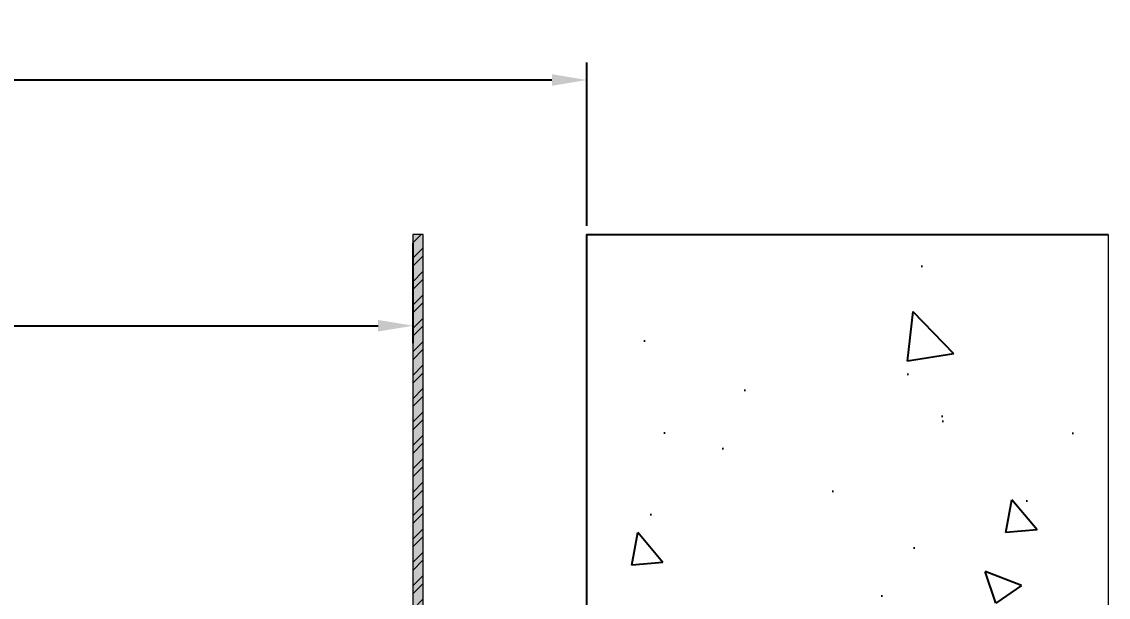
# Model space of a CAD drawing. Header units: millimetres. Extents: x -20000 to 230000, y -17405 to 24510.
# Drawn here: x 5437.5 to 5750, y -16304.6 to -16139 of the extents above; entities that cross this region are included whole.
import ezdxf

# ---------------------------------------------------------------- set-up
doc = ezdxf.new("R2010")
doc.units = ezdxf.units.MM
doc.header["$PDMODE"] = 35
doc.header["$PDSIZE"] = 0.5
doc.layers.get('0').update_dxf_attribs({"lineweight": 13})
doc.layers.get('Defpoints').update_dxf_attribs({"true_color": 0xc2a584})
doc.layers.add('0 - Invisible', color=43, linetype='Continuous', lineweight=0, plot=False)
for name, color, linetype, lineweight in [('1 - Aluminium', 150, 'Continuous', 13), ('1 - BETON', 251, 'Continuous', 25), ('1 - Cotation', 32, 'Continuous', 13)]:
    doc.layers.add(name, color=color, linetype=linetype, lineweight=lineweight)
doc.layers.add('1 - Cache', color=7, linetype='Continuous', lineweight=0, true_color=0xffffff)
doc.styles.add('Texte Poralu', font='tahomabd.ttf')
doc.dimstyles.new('30 - 1000', dxfattribs={"dimtxt": 10, "dimasz": 10, "dimexe": 5, "dimexo": 2.5, "dimgap": 5, "dimtad": 1, "dimdec": 1, "dimtxsty": 'Texte Poralu', "dimcen": 5, "dimazin": 0, "dimtfac": 1, "dimtdec": 1, "dimtmove": 0, "dimatfit": 3, "dimfxl": 1, "dimarcsym": 0})

# ---------------------------------------------------------------- blocks, each defined once
blk = doc.blocks.new('*U847')
at = {"layer": '1 - BETON'}
h = blk.add_hatch(dxfattribs=at)
h.set_pattern_fill('CONCRETE', color=256, scale=15, style=0, pattern_type=2)
h.set_pattern_definition([(49.99999999999999, (-50.00000000000003, -20.00000000000003), (107.589027390113, -9.412820247389266), [11.25, -123.75]), (355, (-50.00000000000003, -20.00000000000003), (-20.81270004195, 112.8288200550018), [9, -99]), (100.4514, (-41.03424800000003, -20.78440100000002), (86.77640725710323, 103.415931309143), [9.5610285, -105.1713168]), (46.18420000000002, (-50.00000000000003, 9.999999999999977), (160.0861572938467, -24.82785214935271), [16.87499999999996, -185.6249999999997]), (96.6356, (-36.65948825000003, 7.931003949999974), (140.1994058323055, 146.1176806350663), [14.3415432, -157.75695]), (351.1842, (-50.00000000000003, 9.999999999999977), (140.1992917700441, 146.1177901387987), [13.5, -148.5]), (21, (-35.00000000000003, 2.499999999999975), (89.53605781776925, -60.39283359980082), [11.25, -123.75]), (326.0000000000001, (-35.00000000000003, 2.499999999999975), (36.49729978823726, 108.772506757028), [9, -99]), (71.4514, (-27.53866505000002, -2.532740900000025), (126.0333942872235, 48.37957450649286), [9.5610285, -105.1713168]), (37.50000000000001, (-50.00000000000003, -20.00000000000003), (1.8239782975936, 49.93407807469672), [0, -97.8, 0, -100.5, 0, -99.375]), (7.499999999999999, (-50.00000000000003, -20.00000000000003), (39.46043061632229, 59.16175678235403), [0, -57.3, 0, -95.55, 0, -37.875]), (327.5, (-83.45000000000003, -20.00000000000003), (80.07336542586135, -3.383230760156963), [0, -37.5, 0, -117, 0, -155.25]), (317.5, (-98.45000000000003, -20.00000000000003), (87.47792540135794, 15.01574734984766), [0, -48.75, 0, -77.69999999999999, 0, -110.25])])
h.paths.add_polyline_path([(-150, 179.9999999999999), (-150, 0), (0, 0), (0, 180)])
at = {"layer": '0 - Invisible'}
blk.add_lwpolyline([(-150, 179.9999999999999), (-150, 0)], dxfattribs=at)
at = {"layer": '1 - BETON'}
blk.add_lwpolyline([(-150, 0), (0, 0), (0, 180), (-150, 179.9999999999999)], dxfattribs=at)
blk = doc.blocks.new('*D865')
at = {"layer": '1 - Cotation', "color": 0, "lineweight": -2, "transparency": 16777216}
for p, q in [((4650, -16197.72246432257), (4650, -16150.79085609579)), ((5600, -16197.72246432257), (5600, -16150.79085609579)), ((4660, -16155.79085609579), (5590, -16155.79085609579))]:
    blk.add_line(p, q, dxfattribs=at)
at = {"layer": '1 - Cotation', "color": 0, "transparency": 16777216}
for points in [[(4660, -16154.12418942912), (4660, -16157.45752276245), (4650, -16155.79085609579)], [(5590, -16154.12418942912), (5590, -16157.45752276245), (5600, -16155.79085609579)]]:
    blk.add_solid(points, dxfattribs=at)
at = {"layer": 'Defpoints', "color": 0, "transparency": 16777216}
for p in [(5600, -16155.79085609579), (4650, -16200.22246432257), (5600, -16200.22246432257)]:
    blk.add_point(p, dxfattribs=at)
at = {"layer": '1 - Cotation', "color": 0, "transparency": 16777216, "insert": (5125, -16145.58602063575), "char_height": 10, "attachment_point": 5, "style": 'Texte Poralu'}
blk.add_mtext('950', dxfattribs=at)
blk = doc.blocks.new('*U853')
at = {"layer": '1 - Aluminium'}
h = blk.add_hatch(dxfattribs=at)
h.set_pattern_fill('ANSI32,_I', color=256, scale=0.5, style=2)
h.set_pattern_definition([(45, (-67442.98265020993, -45057.63874094292), (-3.367596045400933, 3.367596045400933), []), (45, (-67440.73758520994, -45057.63874094292), (-3.367596045400933, 3.367596045400933), [])])
h.paths.add_polyline_path([(0, 0), (3, 0), (3, 179.9999999999798), (0, 179.9999999999798)])
at = {"layer": '1 - Cache'}
h = blk.add_hatch(color=256, dxfattribs=at)
h.dxf.hatch_style = 2
h.paths.add_polyline_path([(0, 0), (3, 0), (3, 179.9999999999798), (0, 179.9999999999798)])
at = {"layer": '1 - Aluminium'}
blk.add_lwpolyline([(0, 0), (3, 0), (3, 179.9999999999798), (0, 179.9999999999798)], close=True, dxfattribs=at)
blk = doc.blocks.new('*D862')
at = {"layer": '1 - Cotation', "color": 0, "lineweight": -2, "transparency": 16777216}
for p, q in [((4700.000119160956, -16202.72246432257), (4700.000119160956, -16231.50578873651)), ((5549.999880839049, -16202.72246432257), (5549.999880839049, -16231.50578873651)), ((4710.000119160956, -16226.50578873651), (5539.999880839049, -16226.50578873651))]:
    blk.add_line(p, q, dxfattribs=at)
at = {"layer": '1 - Cotation', "color": 0, "transparency": 16777216}
for points in [[(4710.000119160956, -16224.83912206984), (4710.000119160956, -16228.17245540318), (4700.000119160956, -16226.50578873651)], [(5539.999880839049, -16224.83912206984), (5539.999880839049, -16228.17245540318), (5549.999880839049, -16226.50578873651)]]:
    blk.add_solid(points, dxfattribs=at)
at = {"layer": 'Defpoints', "color": 0, "transparency": 16777216}
for p in [(4700.000119160956, -16200.22246432257), (5549.999880839049, -16200.22246432257), (5549.999880839049, -16226.50578873651)]:
    blk.add_point(p, dxfattribs=at)
at = {"layer": '1 - Cotation', "color": 0, "transparency": 16777216, "insert": (5125.000000000003, -16216.27744756794), "char_height": 10, "attachment_point": 5, "style": 'Texte Poralu'}
blk.add_mtext('850', dxfattribs=at)

msp = doc.modelspace()

# ---------------------------------------------------------------- block references
msp.add_blockref('*U853', (5549.999880839049, -16380.22246432255))
at = {"xscale": -1}
msp.add_blockref('*U847', (5600, -16380.22246432257), dxfattribs=at)

# ---------------------------------------------------------------- dimensions: what is measured, and where the dimension line sits
at = {"layer": '1 - Cotation'}
for base, p1, p2, picture, middle in [((5600, -16155.79085609579), (4650, -16200.22246432257), (5600, -16200.22246432257), '*D865', (5125, -16145.58602063575)), ((5549.999880839049, -16226.50578873651), (4700.000119160956, -16200.22246432257), (5549.999880839049, -16200.22246432257), '*D862', (5125.000000000003, -16216.27744756794))]:
    dim = msp.add_linear_dim(base=base, p1=p1, p2=p2, dimstyle='30 - 1000', dxfattribs=at)
    dim.commit()
    dim.dimension.update_dxf_attribs({"geometry": picture, "text_midpoint": middle})

doc.saveas('drawing.dxf')
